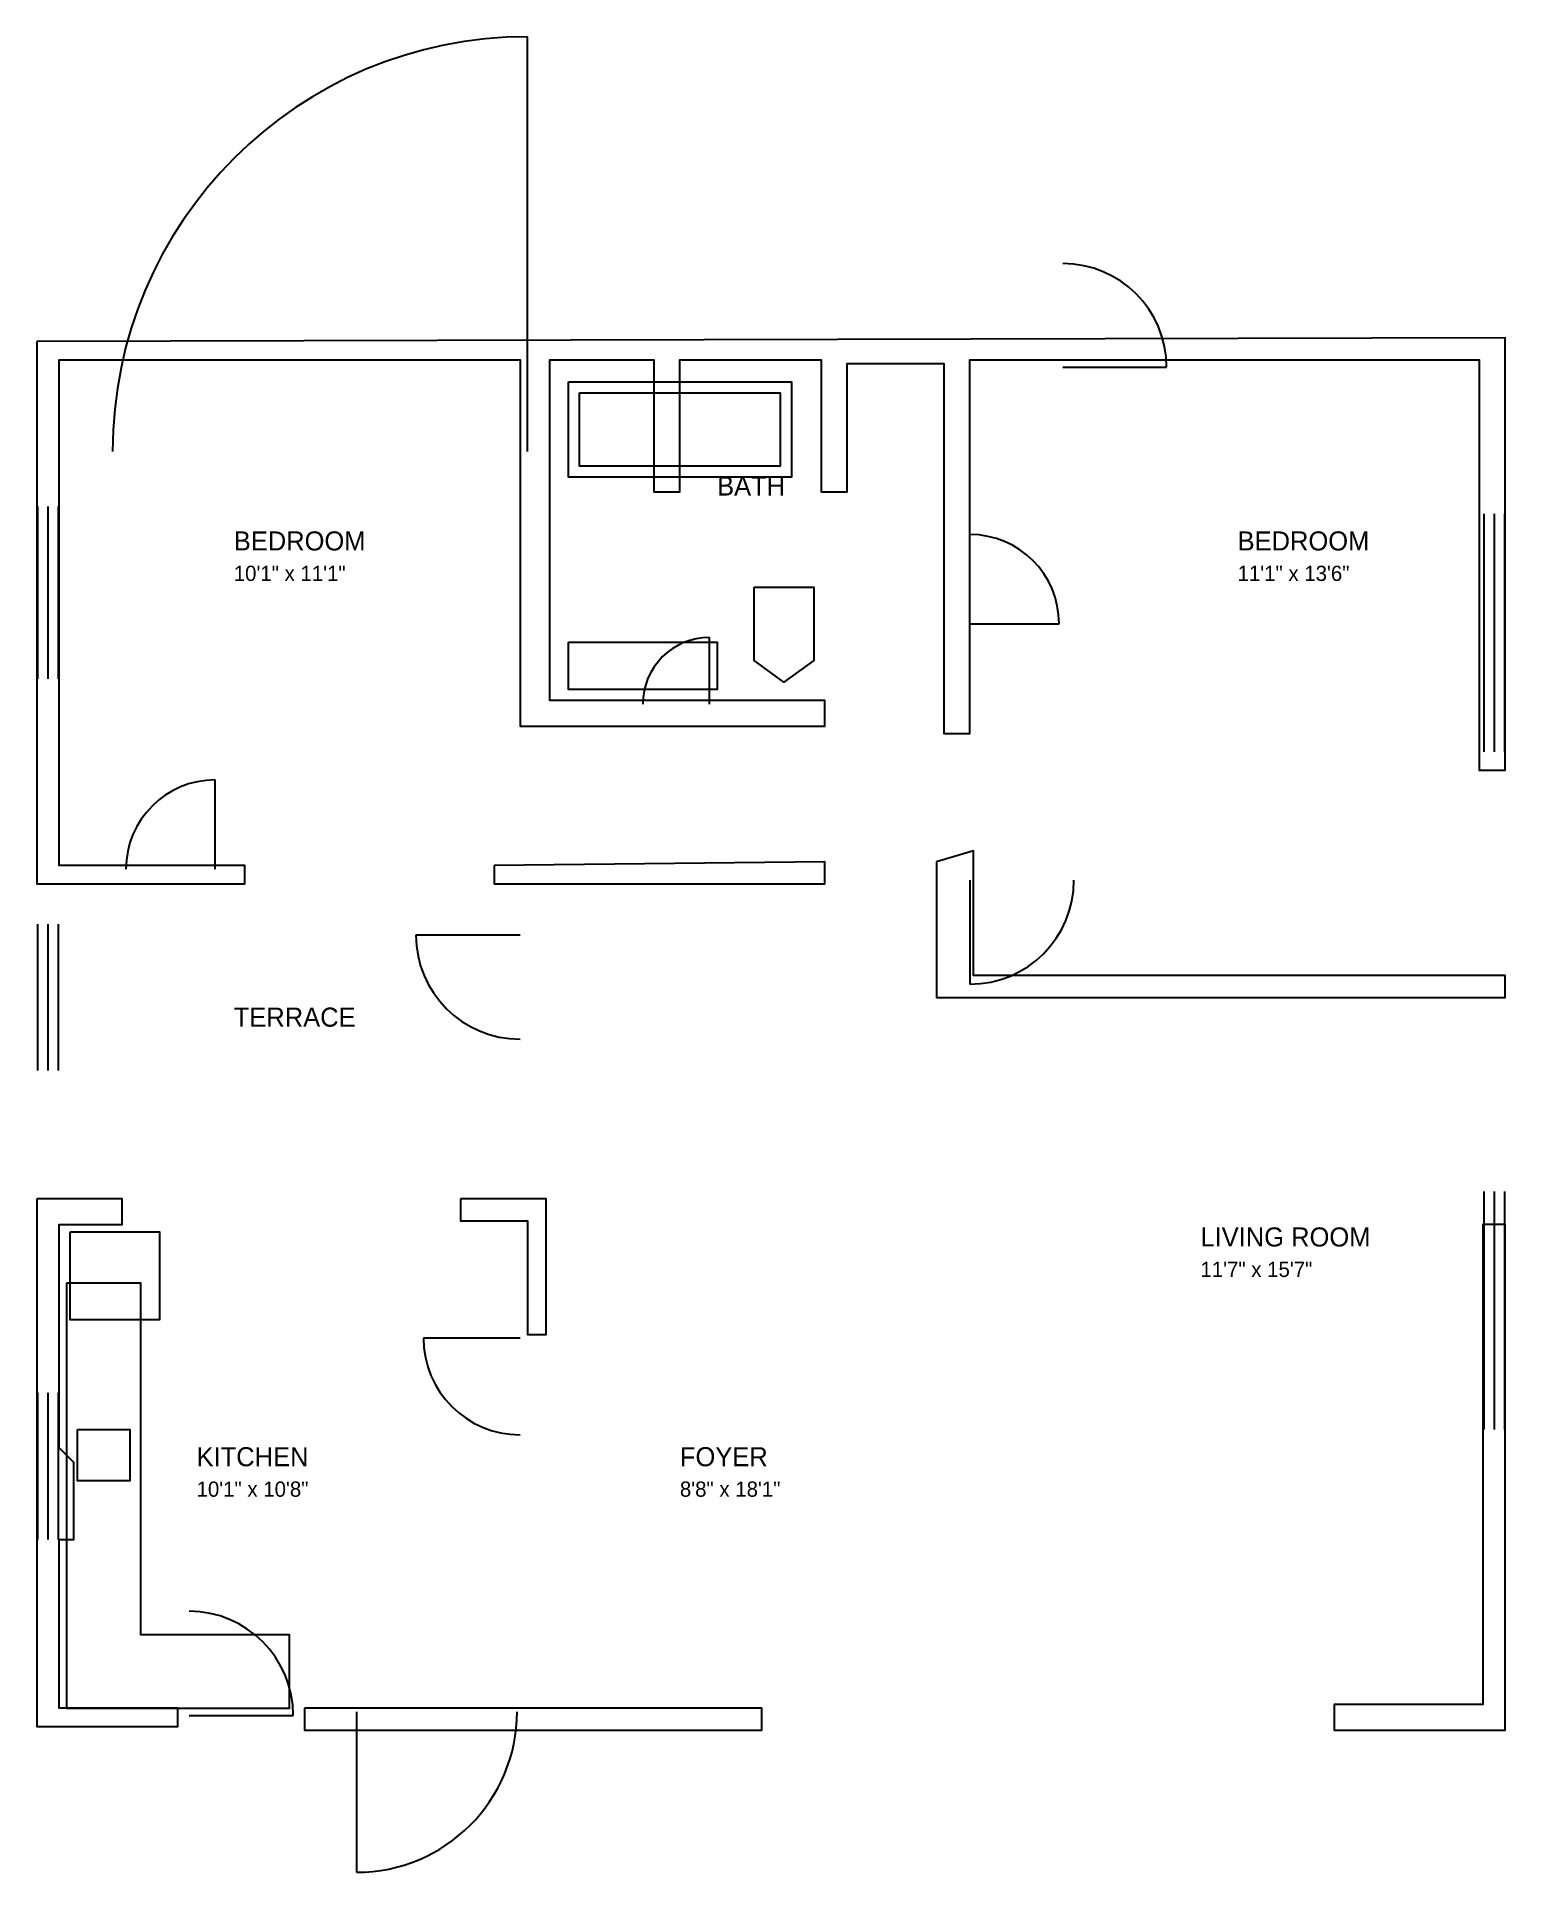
# Model space of a CAD drawing. Header units: metres. Extents: x 0 to 385, y -36 to 445.
import ezdxf

# ---------------------------------------------------------------- set-up
doc = ezdxf.new("R2010")
doc.units = ezdxf.units.M
for name, color, linetype in [('CASEWORK', 6, 'Continuous'), ('DOORS', 5, 'Continuous'), ('FIXTURES', 30, 'Continuous'), ('TEXT', 2, 'Continuous'), ('WALLS', 7, 'Continuous'), ('WINDOWS', 4, 'Continuous')]:
    doc.layers.add(name, color=color, linetype=linetype)

msp = doc.modelspace()

# ---------------------------------------------------------------- linework, layer by layer
at = {"layer": 'CASEWORK'}
msp.add_lwpolyline([(7.8, 118.16), (7.8, 6.72), (66.28, 6.72), (66.28, 25.94), (27.29, 25.94), (27.29, 118.16)], close=True, dxfattribs=at)
at = {"layer": 'DOORS'}
for p, q in [((128.67, 336.22), (128.67, 445)), ((269.03, 358.31), (296.23, 358.31)), ((244.66, 291.07), (268.06, 291.07)), ((176.43, 269.94), (176.43, 287.48)), ((46.79, 226.71), (46.79, 250.1)), ((244.66, 223.83), (244.66, 196.53)), ((126.72, 209.42), (99.42, 209.42)), ((126.72, 103.75), (101.37, 103.75)), ((83.83, 5.76), (83.83, -36.35)), ((39.96, 4.8), (67.26, 4.8))]:
    msp.add_line(p, q, dxfattribs=at)
for centre, radius, start, end in [((128.67, 336.22), 108.78, 90, 180), ((269.03, 358.31), 27.2, 0, 90), ((244.66, 291.07), 23.39, 0, 90), ((176.43, 269.94), 17.55, 90, 180), ((46.79, 226.71), 23.39, 90, 180), ((244.66, 223.83), 27.29, 270, 360), ((126.72, 209.42), 27.29, 180, 270), ((126.72, 103.75), 25.34, 180, 270), ((39.96, 4.8), 27.29, 0, 90), ((83.83, 5.76), 42.11, 270, 360)]:
    msp.add_arc(centre, radius, start, end, dxfattribs=at)
at = {"layer": 'FIXTURES'}
for points in [[(139.39, 354.47), (197.87, 354.47), (197.87, 329.5), (139.39, 329.5)], [(142.31, 351.59), (194.95, 351.59), (194.95, 332.38), (142.31, 332.38)], [(188.13, 300.68), (203.72, 300.68), (203.72, 281.46), (195.92, 275.7), (195.92, 275.7), (188.13, 281.46)], [(139.39, 286.27), (178.38, 286.27), (178.38, 273.78), (139.39, 273.78)], [(8.77, 131.61), (32.17, 131.61), (32.17, 108.55), (8.77, 108.55)], [(10.72, 79.73), (24.37, 79.73), (24.37, 66.28), (10.72, 66.28)]]:
    msp.add_lwpolyline(points, close=True, dxfattribs=at)
at = {"layer": 'WALLS'}
for points in [[(0, 365.04), (0, 222.87), (54.59, 222.87), (54.59, 227.67), (5.85, 227.67), (5.85, 360.24), (126.72, 360.24), (126.72, 264.17), (206.65, 264.17), (206.65, 270.9), (134.52, 270.9), (134.52, 360.24), (161.81, 360.24), (161.81, 325.65), (168.63, 325.65), (168.63, 360.24), (205.67, 360.24), (205.67, 325.65), (212.49, 325.65), (212.49, 359.28), (231.02, 359.28), (231.02, 359.28), (237.84, 359.28), (237.84, 262.25), (244.66, 262.25), (244.66, 360.24), (378.2, 360.24), (378.2, 252.65), (385.03, 252.65), (385.03, 366)], [(235.89, 228.63), (235.89, 222.87), (235.89, 222.87), (235.89, 193.09), (385.03, 193.09), (385.03, 198.85), (245.64, 198.85), (245.64, 231.51)], [(119.89, 227.67), (119.89, 222.87), (206.65, 222.87), (206.65, 228.63)], [(0, 140.25), (0, 1.92), (37.04, 1.92), (37.04, 6.72), (5.85, 6.72), (5.85, 50.91), (9.75, 50.91), (9.75, 60.52), (9.75, 71.09), (5.85, 74.93), (5.85, 133.53), (22.42, 133.53), (22.42, 140.25)], [(111.12, 140.25), (111.12, 134.49), (128.67, 134.49), (128.67, 109.51), (128.67, 104.71), (133.54, 104.71), (133.54, 140.25)], [(385.03, 133.53), (379.18, 133.53), (379.18, 7.69), (340.19, 7.69), (340.19, 0.96), (385.03, 0.96)], [(70.18, 6.72), (70.18, 0.96), (190.08, 0.96), (190.08, 6.72)]]:
    msp.add_lwpolyline(points, close=True, dxfattribs=at)
at = {"layer": 'WINDOWS'}
for p, q in [((0.19, 321.81), (0.19, 276.66)), ((2.92, 321.81), (2.92, 276.66)), ((5.65, 321.81), (5.65, 276.66)), ((379.37, 319.89), (379.37, 257.45)), ((382.1, 319.89), (382.1, 257.45)), ((384.83, 319.89), (384.83, 257.45)), ((0.19, 212.3), (0.19, 173.87)), ((2.92, 212.3), (2.92, 173.87)), ((5.65, 212.3), (5.65, 173.87)), ((379.37, 142.17), (379.37, 79.73)), ((382.1, 142.17), (382.1, 79.73)), ((384.83, 142.17), (384.83, 79.73)), ((0.19, 89.34), (0.19, 50.91)), ((2.92, 89.34), (2.92, 50.91)), ((5.65, 89.34), (5.65, 50.91))]:
    msp.add_line(p, q, dxfattribs=at)

# ---------------------------------------------------------------- texts
at = {"layer": 'TEXT'}
for s, height, p in [('BATH', 5, (178.38, 324.69)), ('BEDROOM', 5, (51.66, 310.28)), ('BEDROOM', 5, (314.84, 310.28)), ('10\'1" x 11\'1"', 4, (51.66, 302.28)), ('11\'1" x 13\'6"', 4, (314.84, 302.28)), ('TERRACE', 5, (51.66, 185.4)), ('LIVING ROOM', 5, (305.1, 127.76)), ('11\'7" x 15\'7"', 4, (305.1, 119.76)), ('KITCHEN', 5, (41.91, 70.13)), ('FOYER', 5, (168.63, 70.13)), ('10\'1" x 10\'8"', 4, (41.91, 62.13)), ('8\'8" x 18\'1"', 4, (168.63, 62.13))]:
    msp.add_text(s, height=height, dxfattribs=at).set_placement(p)

doc.saveas('drawing.dxf')
